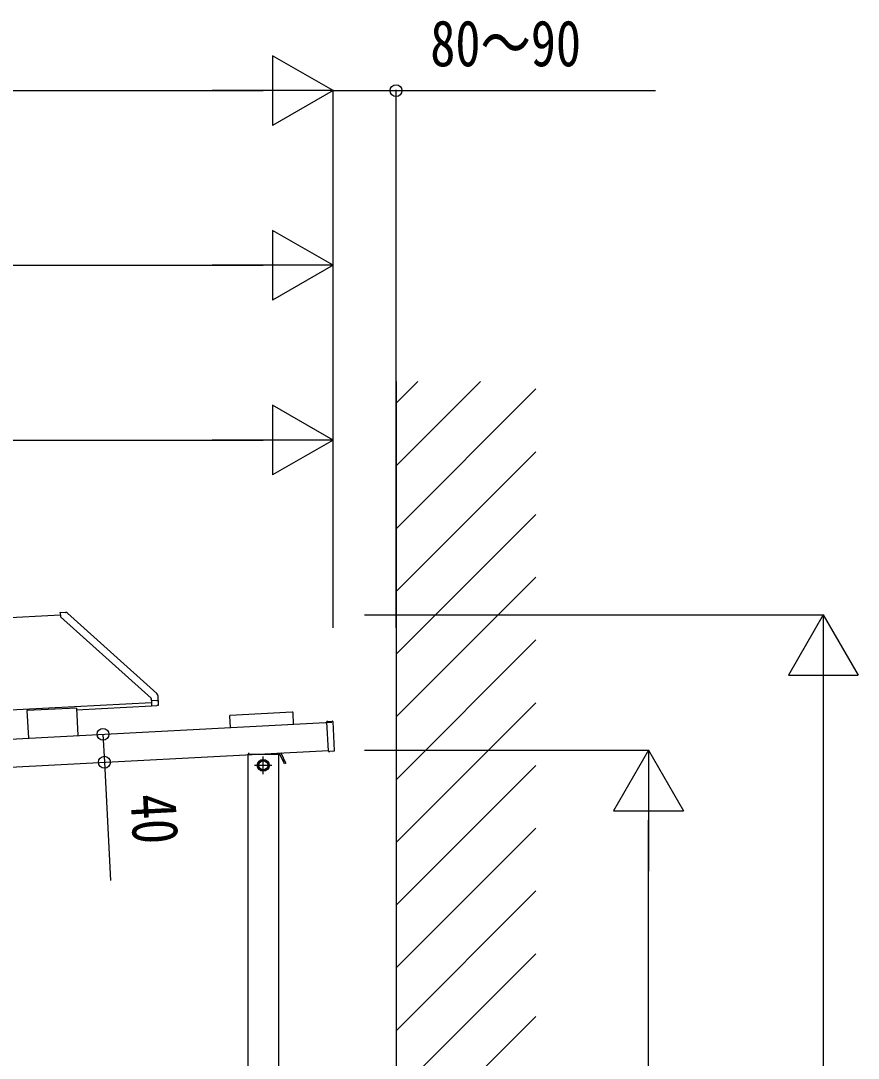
# Model space of a CAD drawing. Units: millimetres, scale not verified. Extents: x -8410 to 8410, y -5940 to 5940.
# Drawn here: x -363 to 835, y -1288 to 196 of the extents above; entities that cross this region are included whole.
import ezdxf
from ezdxf.enums import TextEntityAlignment as Align

# ---------------------------------------------------------------- set-up
doc = ezdxf.new("R2010")
doc.units = ezdxf.units.MM
doc.header["$LTSCALE"] = 30
doc.layers.add('0-5_YKK_A1', color=4, linetype='Continuous')
doc.layers.add('0-6_YKK_D', color=6, linetype='Continuous')
doc.styles.add('ＭＳ ゴシック', font='')
doc.styles.get('ＭＳ ゴシック').set_extended_font_data('MS Gothic')

msp = doc.modelspace()

# ---------------------------------------------------------------- linework, layer by layer
at = {"layer": '0-5_YKK_A1'}
for p, q in [((173.65, -319.77), (173.65, -3450)), ((173.65, -350.83), (204.7, -319.77)), ((173.65, -440.63), (294.51, -319.77)), ((173.65, -530.43), (373.65, -330.43)), ((173.65, -620.24), (373.65, -420.24)), ((173.65, -710.04), (373.65, -510.04)), ((173.65, -799.84), (373.65, -599.84)), ((-306.67, -650.11), (-299.07, -650.17)), ((-306.65, -650.57), (-306.67, -650.11)), ((-306.65, -650.57), (-306.35, -656.2)), ((-296.43, -651.2), (-168.57, -766.32)), ((-1525.07, -717.46), (-306.49, -653.6)), ((-306.19, -656.54), (-176.7, -773.13)), ((173.65, -889.64), (373.65, -689.64)), ((-167.25, -769.09), (-166.93, -775.17)), ((-1528.35, -849.81), (-176.25, -778.95)), ((-283.34, -789.57), (-175.99, -783.94)), ((-176.54, -773.48), (-176.45, -775.09)), ((-176.4, -776.02), (-176.45, -775.09)), ((-176.4, -776.02), (-168.77, -776.09)), ((-176.38, -776.52), (-176.4, -776.02)), ((-176.38, -776.52), (-175.99, -783.94)), ((-175.99, -783.94), (-168.38, -783.54)), ((-168.77, -776.09), (-167.36, -776.1)), ((-166.93, -775.17), (-166.86, -776.58)), ((173.65, -979.45), (373.65, -779.45)), ((-283.47, -787.07), (-354.37, -790.79)), ((-354.37, -790.79), (-352.31, -830.24)), ((-283.47, -787.07), (-281.4, -826.52)), ((-64.58, -798.63), (-63.72, -815.11)), ((25.24, -792.92), (-63.64, -797.58)), ((27.16, -810.35), (26.29, -793.87)), ((-1530.7, -891.99), (81.58, -807.5)), ((69.73, -808.12), (74.9, -807.85)), ((76.02, -806.41), (74.82, -806.47)), ((74.84, -806.82), (74.82, -806.47)), ((74.82, -806.47), (74.82, -806.47)), ((74.87, -807.32), (74.84, -806.82)), ((77.02, -848.34), (74.87, -807.32)), ((76.02, -806.41), (76.02, -806.41)), ((76.62, -806.27), (82.51, -805.96)), ((83.03, -806.43), (85.23, -848.38)), ((-1528.6, -931.94), (76.99, -847.79)), ((-38.35, -853.13), (-38.35, -2437.72)), ((-36.85, -853.13), (-36.85, -851.13)), ((-16.35, -881.64), (-16.35, -856.63)), ((4.15, -853.13), (4.15, -851.13)), ((4.15, -852.63), (6.84, -852.63)), ((16.18, -866.08), (9.55, -851.87)), ((77.04, -848.84), (77.02, -848.34)), ((77.04, -848.84), (77.06, -849.19)), ((77.06, -849.19), (78.26, -849.13)), ((77.06, -849.19), (77.06, -849.19)), ((78.26, -849.13), (78.26, -849.13)), ((84.76, -848.9), (78.87, -849.21)), ((-3.84, -869.13), (-28.85, -869.13)), ((11.8, -862.6), (14.07, -861.55)), ((173.65, -1069.25), (373.65, -869.25)), ((173.65, -1159.05), (373.65, -959.05)), ((173.65, -1248.85), (373.65, -1048.85)), ((173.65, -1338.66), (373.65, -1138.66)), ((173.65, -1428.46), (373.65, -1228.46))]:
    msp.add_line(p, q, dxfattribs=at)
for points in [[(-166.86, -776.58), (-166.5, -783.45), (-168.38, -783.54)], [(-38.35, -853.13), (5.65, -853.13), (5.65, -2437.72)], [(16.18, -866.08), (13.92, -867.13), (7.29, -852.92)]]:
    msp.add_lwpolyline(points, dxfattribs=at)
msp.add_lwpolyline([(-16.35, -861.63), (-9.85, -865.38), (-9.85, -872.89), (-16.35, -876.64), (-22.85, -872.89), (-22.85, -865.38)], close=True, dxfattribs=at)
for radius in [8.5, 7.7, 6.5]:
    msp.add_circle((-16.35, -869.13), radius, dxfattribs=at)
for centre, radius, start, end in [((-299.11, -654.17), 4, 48, 89.5), ((-305.85, -656.17), 0.5, 183, 228), ((-171.25, -769.3), 4, 3, 48), ((-177.03, -773.51), 0.5, 3, 48), ((-167.36, -776.6), 0.5, 3, 89.5), ((76.06, -803.54), 2.86, 272.73957, 279.49104), ((6.84, -853.13), 0.5, 25, 90), ((6.84, -853.13), 3, 25, 41.81032), ((78.58, -853.4), 4.28, 87.31821, 94.21342)]:
    msp.add_arc(centre, radius, start, end, dxfattribs=at)
for centre, major_axis, ratio, start_param, end_param in [((-63.58, -798.58), (0.746, -0.672), 0.99628, 2.358058, 3.9251274), ((25.29, -793.93), (-0.672, -0.746), 0.99628, 2.358058, 3.9251274), ((76.02, -806.37), (0.599, 0.031), 0.061163, 4.712389, 5.0226887), ((76.63, -806.57), (0.016, -0.3), 0.998135, 3.1415927, 3.9550709), ((82.53, -806.46), (0.336, 0.373), 0.99628, 5.4996506, 7.06672), ((78.85, -848.91), (0.016, -0.3), 0.998135, 5.4698366, 6.2831853), ((84.73, -848.4), (0.373, -0.336), 0.99628, 5.4996506, 7.06672)]:
    msp.add_ellipse(centre, major_axis=major_axis, ratio=ratio, start_param=start_param, end_param=end_param, dxfattribs=at)
at = {"layer": '0-6_YKK_D'}
for p, q in [((83.65, 96.4), (-2.95, 146.4)), ((-2.95, 146.4), (-2.95, 46.4)), ((-1616.35, 96.4), (-16.35, 96.4)), ((83.65, 96.4), (-89.56, 96.4)), ((83.65, 96.4), (-2.95, 46.4)), ((83.65, -672.35), (83.65, 97.4)), ((83.65, -672.35), (83.65, 97.4)), ((173.65, -672.35), (173.65, 97.4)), ((83.65, -153.6), (-2.95, -103.6)), ((-2.95, -103.6), (-2.95, -203.6)), ((-1522.35, -153.6), (-16.35, -153.6)), ((83.65, -153.6), (-89.56, -153.6)), ((83.65, -153.6), (-2.95, -203.6)), ((83.65, -672.35), (83.65, -152.6)), ((83.65, -403.6), (-2.95, -353.6)), ((-2.95, -353.6), (-2.95, -453.6)), ((-1437.35, -403.6), (-16.35, -403.6)), ((83.65, -403.6), (-89.56, -403.6)), ((83.65, -403.6), (-2.95, -453.6)), ((83.65, -672.35), (83.65, -402.6)), ((128.64, -653.6), (785.9, -653.6)), ((784.9, -653.6), (734.9, -740.2)), ((784.9, -653.6), (834.9, -740.2)), ((784.9, -653.6), (784.9, -826.8)), ((734.9, -740.2), (834.9, -740.2)), ((784.9, -753.6), (784.9, -3350)), ((128.64, -847.47), (535.9, -847.47)), ((534.9, -847.47), (484.9, -934.07)), ((534.9, -847.47), (584.9, -934.07)), ((534.9, -847.47), (534.9, -1020.67)), ((484.9, -934.07), (584.9, -934.07)), ((534.9, -3350), (534.9, -947.47))]:
    msp.add_line(p, q, dxfattribs=at)
for points in [[(83.65, 96.4), (173.65, 96.4), (544.85, 96.4)], [(-245.59, -824.64), (-243.49, -864.59), (-234.62, -1033.95)]]:
    msp.add_lwpolyline(points, dxfattribs=at)
for centre in [(173.65, 96.4), (-245.59, -824.64), (-243.49, -864.59)]:
    msp.add_circle(centre, 8.5, dxfattribs=at)

# ---------------------------------------------------------------- texts
at = {"layer": '0-6_YKK_D', "style": 'ＭＳ ゴシック', "width": 0.8}
msp.add_text('80～90', height=65.98, dxfattribs=at).set_placement((222.65, 111.4), align=Align.BOTTOM_LEFT)
msp.add_text('40', height=65.98, rotation=273, dxfattribs=at).set_placement((-225.95, -912.74), align=Align.BOTTOM_LEFT)

doc.saveas('drawing.dxf')
